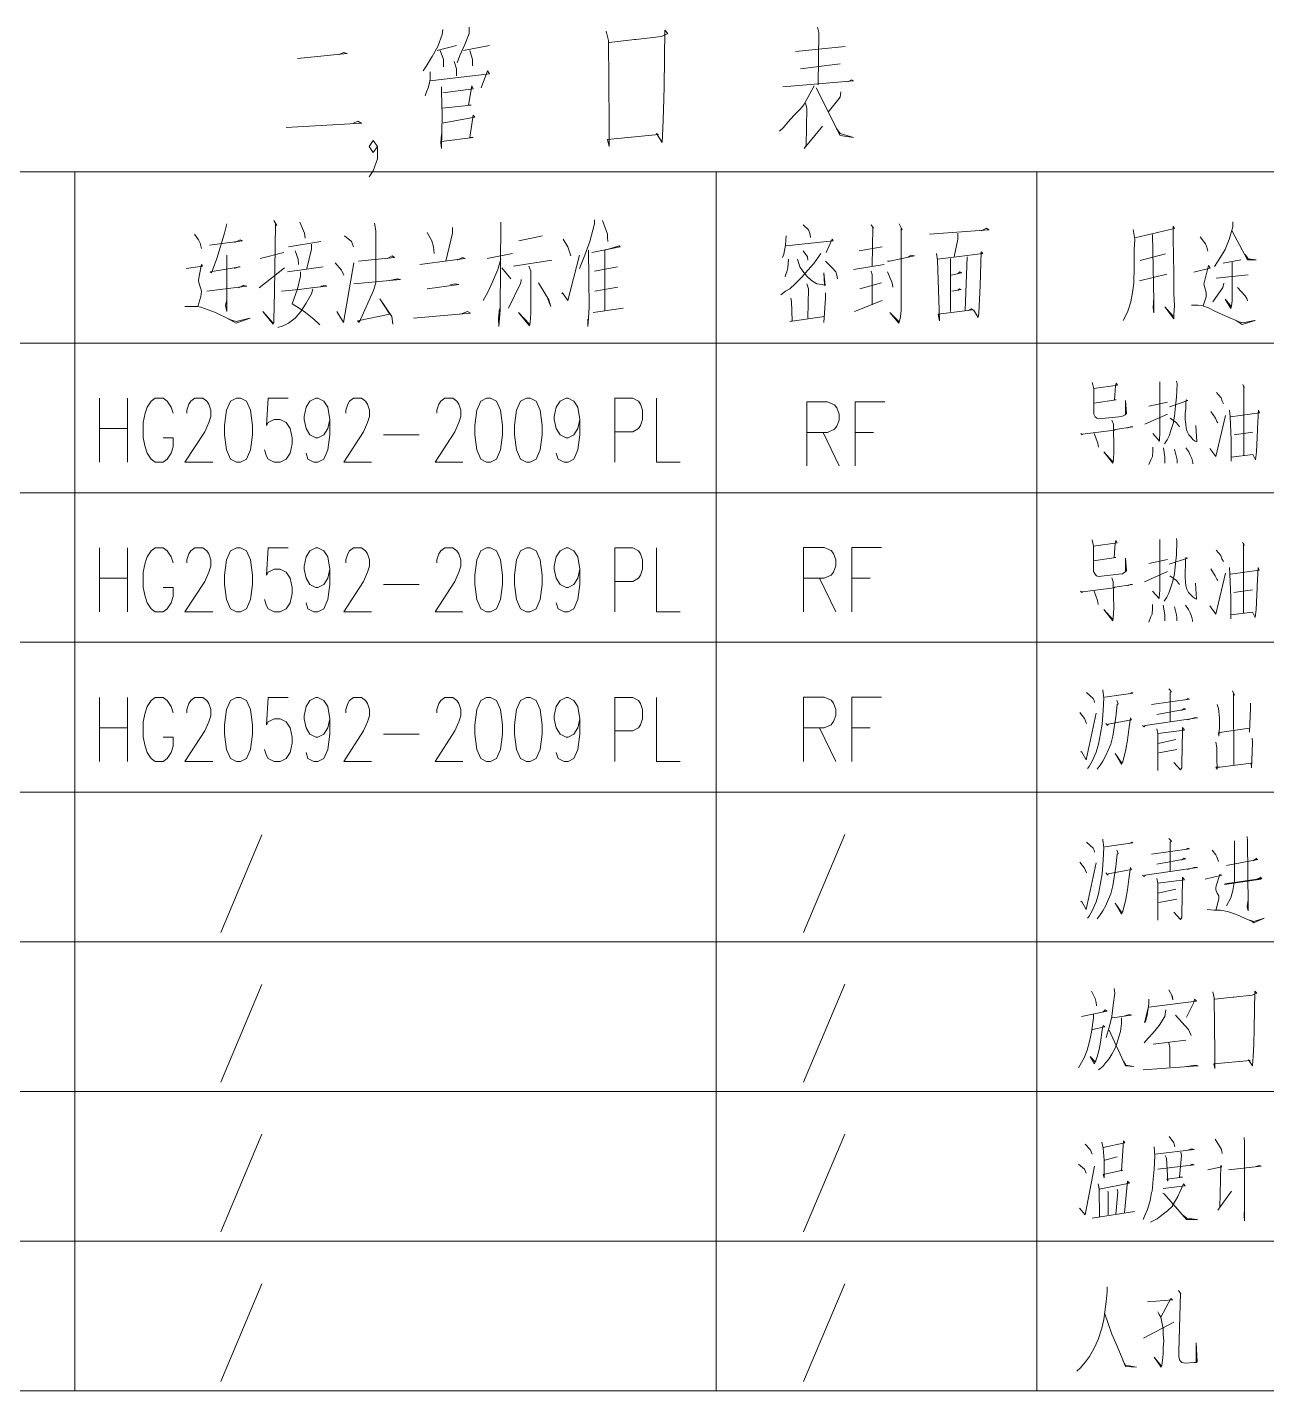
# Model space of a CAD drawing. Header units: millimetres. Extents: x 0 to 829, y 0 to 586.
# Drawn here: x 664.2 to 721.4, y 372.7 to 435.5 of the extents above; entities that cross this region are included whole.
import ezdxf

# ---------------------------------------------------------------- set-up
doc = ezdxf.new("R2010")
doc.units = ezdxf.units.MM

msp = doc.modelspace()

# ---------------------------------------------------------------- linework, layer by layer
at = {"color": 0, "lineweight": 0}
for points in [[(683.411694, 435.447722), (683.379944, 435.214889), (683.182389, 434.6575), (682.921333, 434.191833), (682.889583, 434.142444), (682.663806, 433.772028), (682.498, 433.539194)], [(684.618194, 435.542972), (684.618194, 435.26075), (684.424167, 434.749222), (684.194861, 434.237694), (684.064333, 433.909611)], [(690.9435, 435.356), (691.042278, 434.936194), (691.074028, 431.115611), (691.074028, 430.978028), (691.074028, 430.046694), (691.010528, 430.37125), (693.3565, 430.604083), (693.257722, 430.649944), (693.518778, 430.230139), (693.550528, 430.882778), (693.585806, 431.722389), (693.617556, 432.794833), (693.649306, 435.401861), (693.779833, 435.26075), (693.487028, 435.123167), (692.312278, 434.982056), (692.248778, 434.982056), (691.074028, 434.840944)], [(700.694278, 435.542972), (700.757778, 435.306611), (700.726028, 432.886556)], [(683.150639, 434.470528), (684.032583, 434.703361)], [(683.281167, 434.470528), (683.443444, 434.050722), (683.443444, 433.726167)], [(684.357139, 434.470528), (685.563639, 434.703361)], [(684.649944, 434.470528), (684.780472, 434.050722), (684.780472, 433.772028)], [(699.681806, 434.424667), (701.964278, 434.6575)], [(676.712444, 434.096583), (678.994917, 434.329417), (678.832639, 434.375278), (678.635083, 434.283556)], [(683.933806, 433.959), (684.032583, 433.630917), (684.032583, 433.306361)], [(699.911111, 433.630917), (701.734972, 433.86375)], [(682.826083, 433.493333), (682.826083, 433.16525), (682.794333, 432.978278), (682.727306, 432.745444), (682.663806, 432.558472), (682.596778, 432.375028)], [(682.826083, 433.073528), (685.563639, 433.398083), (685.464861, 433.539194), (685.172056, 432.745444)], [(683.348194, 432.794833), (683.348194, 432.558472), (683.379944, 431.489556), (683.348194, 429.951444), (683.312917, 430.230139), (683.348194, 430.604083)], [(683.411694, 432.512611), (684.81575, 432.699583), (684.748722, 432.840694), (684.586444, 431.955222), (684.716972, 431.955222), (683.379944, 431.814111)], [(700.528472, 432.840694), (700.334444, 432.46675), (700.073389, 432.001083), (700.006361, 431.909361), (699.844083, 431.722389), (699.618306, 431.489556), (699.321972, 431.161472), (699.127944, 430.928639), (698.930389, 430.745194)], [(699.096194, 432.794833), (702.355861, 433.073528), (702.257083, 433.119389), (702.094806, 433.027667)], [(700.62725, 432.745444), (701.734972, 430.558222), (702.355861, 430.462972), (701.734972, 430.649944), (701.572694, 430.882778)], [(701.77025, 432.558472), (701.734972, 432.325639), (701.181111, 431.627139)], [(700.136889, 432.046944), (700.203917, 431.814111), (700.172167, 430.092556), (700.073389, 429.951444), (700.920056, 430.978028)], [(683.379944, 431.115611), (684.87925, 431.394306), (684.81575, 431.489556), (684.649944, 430.462972), (684.81575, 430.462972), (683.348194, 430.279528)], [(676.190333, 430.928639), (679.679306, 431.115611)], [(679.287722, 431.115611), (679.485278, 431.210861), (679.647556, 431.115611)], [(680.398972, 430.046694), (680.201417, 429.764472), (680.007389, 430.046694), (680.201417, 430.328917), (680.398972, 430.046694), (680.398972, 429.48225), (680.201417, 428.921333), (680.007389, 428.639111)], [(769.958667, 428.871944), (622.070694, 428.871944)], [(666.436028, 428.871944), (666.436028, 372.674444)], [(696.012917, 428.871944), (696.012917, 372.674444)], [(710.801361, 428.871944), (710.801361, 372.674444)], [(673.442194, 426.473056), (673.332833, 426.046194), (672.980056, 424.882028), (672.736639, 424.222333), (672.680194, 424.261139), (674.066611, 424.493972), (673.985472, 424.493972), (673.794972, 424.416361)], [(675.615306, 426.628278), (675.752889, 426.395444), (675.696444, 426.473056), (675.643528, 423.329806), (675.615306, 422.049222), (675.615306, 421.932806), (675.590611, 421.855194), (675.10025, 422.437278), (675.590611, 421.894)], [(676.811222, 426.550667), (677.029944, 426.046194), (677.058167, 425.813361)], [(680.261389, 426.511861), (680.317833, 426.162611), (680.317833, 423.756667), (680.208472, 423.407417), (679.555833, 421.932806), (679.474694, 422.010417), (680.970472, 422.320861), (680.508333, 423.019361), (681.051611, 422.204444), (681.104528, 421.855194)], [(683.849139, 426.317833), (683.849139, 426.046194), (683.549278, 424.765611)], [(686.078694, 426.550667), (686.050472, 422.476083), (685.994028, 421.738778), (685.969333, 422.126833), (686.02225, 422.553694)], [(690.396694, 426.667083), (690.396694, 426.473056), (690.1815, 425.658139), (689.962778, 425.03725), (689.719361, 424.416361)], [(690.777694, 426.628278), (690.996417, 426.007389), (690.996417, 425.852167), (691.021111, 425.658139)], [(700.034583, 426.43425), (700.278, 426.201417), (700.330917, 426.046194), (700.359139, 425.852167)], [(703.156667, 426.43425), (703.266028, 426.279028), (703.241333, 426.317833), (703.213111, 424.532778)], [(704.461944, 426.473056), (704.599528, 426.201417), (704.543083, 426.279028), (704.543083, 422.786528), (704.543083, 422.476083), (704.518389, 422.204444), (704.490167, 422.049222), (704.433722, 421.894), (704.028028, 422.398472), (704.433722, 421.971611)], [(705.848361, 426.007389), (708.592972, 426.201417), (708.483611, 426.279028), (708.240194, 426.162611)], [(715.3275, 425.834528), (717.147833, 426.261389), (717.094917, 426.377806), (717.094917, 425.795722), (717.119611, 424.204694), (717.119611, 423.389778), (717.119611, 423.273361), (717.147833, 422.691278), (717.119611, 422.299694), (717.119611, 422.105667), (716.713917, 422.652472), (717.094917, 422.222083)], [(719.839528, 426.571833), (719.839528, 426.339), (719.673722, 425.756917), (719.483222, 425.29125), (719.268028, 424.942), (718.996389, 424.515139)], [(671.949944, 426.007389), (672.136917, 425.73575), (672.221583, 425.580528), (672.2745, 425.347694)], [(672.6555, 425.502917), (674.175972, 425.696944), (674.066611, 425.73575), (673.794972, 425.619333)], [(676.296167, 425.425306), (677.788417, 425.658139)], [(678.8785, 425.929778), (679.203056, 425.658139), (679.284194, 425.425306)], [(682.681444, 426.085), (682.896639, 425.696944), (682.981306, 425.425306), (683.006, 425.114861)], [(686.918306, 425.696944), (688.004861, 425.929778)], [(688.957361, 425.774556), (689.176083, 425.425306), (689.310139, 424.998444)], [(699.244361, 425.929778), (699.219667, 425.502917), (699.138528, 425.076056), (699.082083, 424.920833)], [(699.244361, 425.464111), (701.417472, 425.696944), (701.364556, 425.774556), (701.092917, 425.153667)], [(707.153639, 426.046194), (707.153639, 425.774556), (706.987833, 424.959639)], [(715.246361, 426.222583), (715.3275, 425.756917), (715.299278, 425.29125), (715.299278, 424.476333), (715.274583, 423.739028), (715.218139, 423.312167), (715.137, 422.885306), (715.002944, 422.454917), (714.893583, 422.222083), (714.784222, 422.028056)], [(716.142417, 425.98975), (716.195333, 422.924111), (716.195333, 422.377306), (716.170639, 422.613667), (716.195333, 423.079333)], [(718.34375, 425.873333), (718.587167, 425.562889), (718.643611, 425.407667), (718.696528, 425.213639)], [(719.811306, 426.144972), (720.516861, 424.825583), (720.926083, 424.825583), (720.545083, 424.864389), (720.4075, 425.058417)], [(673.442194, 425.03725), (673.442194, 422.437278), (673.389278, 422.708917), (673.442194, 422.980556)], [(674.990889, 424.882028), (676.077444, 425.153667)], [(676.596028, 425.231278), (676.730083, 424.843222), (676.758306, 424.610389)], [(677.3545, 425.541722), (677.3545, 425.308889), (677.139306, 424.416361)], [(679.527611, 424.765611), (681.185667, 424.920833), (681.076306, 424.998444), (680.861111, 424.882028)], [(685.45075, 424.882028), (686.621972, 425.114861)], [(688.904444, 423.252194), (688.929139, 423.291), (689.176083, 422.94175), (689.719361, 425.03725)], [(690.125056, 425.270083), (690.153278, 422.631306), (690.125056, 422.126833), (690.096833, 421.738778), (690.096833, 422.088028)], [(690.287333, 425.153667), (691.592611, 425.425306), (691.539694, 425.464111), (691.29275, 425.3865), (690.887056, 425.270083), (690.887056, 422.476083)], [(700.8495, 425.114861), (700.521417, 424.649194), (700.249778, 424.33875), (699.978139, 424.028306), (699.653583, 423.717861), (699.410167, 423.485028), (699.219667, 423.368611), (699.000944, 423.213389)], [(700.034583, 425.231278), (700.225083, 424.959639), (700.249778, 424.804417)], [(702.613389, 425.231278), (703.67525, 425.425306)], [(703.918667, 424.765611), (704.028028, 424.765611), (705.1675, 424.998444), (705.005222, 425.03725), (704.871167, 424.959639)], [(706.172917, 425.114861), (706.229361, 424.804417), (706.282278, 422.980556), (706.3105, 422.010417), (706.254056, 422.320861), (707.859194, 422.514889), (707.778056, 422.553694), (707.640472, 422.476083)], [(707.887417, 422.514889), (708.102611, 422.165639), (708.130833, 422.359667), (708.18375, 423.64025), (708.240194, 425.192472), (708.321333, 425.114861), (707.097194, 424.959639), (706.229361, 424.843222)], [(716.742139, 425.097222), (715.570917, 424.786778)], [(671.568944, 424.416361), (672.327417, 424.532778), (672.2745, 424.610389), (672.165139, 424.067111), (672.136917, 423.873083), (672.165139, 423.717861), (672.246278, 423.485028), (672.2745, 423.368611), (672.246278, 423.135778), (672.112222, 422.670111)], [(674.937972, 423.523833), (676.105667, 424.455167)], [(676.239722, 424.261139), (677.897778, 424.493972)], [(678.441056, 424.688), (678.740917, 424.33875), (678.850278, 424.105917)], [(678.522194, 422.437278), (678.822056, 421.932806), (679.312417, 424.688)], [(682.353361, 424.610389), (684.445333, 424.882028), (684.311278, 424.920833), (684.067861, 424.804417)], [(686.078694, 424.843222), (685.941111, 424.377556), (685.722389, 423.834278), (685.478972, 423.329806), (685.263778, 422.94175)], [(686.131611, 424.455167), (686.540833, 423.950694)], [(686.674889, 424.532778), (688.442306, 424.804417)], [(687.380444, 424.532778), (687.461583, 424.299944), (687.461583, 422.359667), (687.436889, 421.932806), (687.408667, 421.777583), (686.893611, 422.398472), (687.408667, 421.855194)], [(690.396694, 424.299944), (691.458556, 424.493972)], [(699.353722, 424.843222), (699.3255, 424.455167), (699.272583, 424.261139), (699.219667, 424.105917), (699.191444, 424.028306)], [(699.762944, 424.843222), (699.868778, 424.493972), (700.006361, 424.299944), (700.196861, 424.067111), (700.415583, 423.873083), (700.659, 423.717861), (700.902417, 423.679056), (701.04, 423.64025), (700.983556, 424.222333), (701.011778, 423.679056)], [(701.064694, 424.765611), (701.364556, 424.455167), (701.526833, 424.261139), (701.583278, 424.105917), (701.607972, 423.950694)], [(702.34175, 424.377556), (703.756389, 424.610389)], [(706.825556, 424.882028), (706.825556, 422.437278)], [(707.587556, 424.959639), (707.506417, 422.476083)], [(718.043889, 424.2435), (718.805889, 424.437528), (718.72475, 424.553944), (718.506028, 423.700222), (718.53425, 423.583806), (718.615389, 423.312167), (718.615389, 423.118139), (718.477806, 422.691278)], [(719.402083, 424.670361), (720.217, 424.825583)], [(719.811306, 424.709167), (719.811306, 422.924111), (719.783083, 422.691278), (719.754861, 422.574861), (719.483222, 423.001722), (719.783083, 422.652472)], [(676.839444, 424.261139), (676.839444, 424.067111), (676.701861, 423.485028), (676.458444, 422.786528), (676.783, 422.5925), (677.082861, 422.398472), (677.463861, 422.088028), (677.7355, 421.816389)], [(679.312417, 423.717861), (681.457306, 423.911889), (681.32325, 423.950694), (680.94225, 423.873083)], [(687.027667, 423.911889), (686.999444, 423.756667), (686.431472, 422.5925)], [(687.814361, 423.756667), (688.304722, 422.980556), (688.385861, 422.670111), (688.195361, 423.174583)], [(702.641611, 423.485028), (703.647028, 423.756667)], [(703.156667, 424.299944), (703.213111, 424.144722), (703.213111, 422.747722)], [(703.918667, 424.261139), (704.137389, 423.756667), (704.162083, 423.562639)], [(706.853778, 424.105917), (707.344139, 424.222333), (707.259472, 424.261139), (707.178333, 424.183528)], [(715.546222, 423.855444), (716.795056, 424.165889)], [(719.430306, 423.739028), (719.377389, 423.545), (718.91525, 422.885306)], [(720.545083, 424.127083), (719.077528, 423.971861)], [(672.517917, 423.368611), (674.366472, 423.601444), (674.232417, 423.64025), (674.204194, 423.64025), (673.985472, 423.523833)], [(677.410944, 423.485028), (677.3545, 423.252194), (677.111083, 422.825333), (676.867667, 422.437278), (676.596028, 422.126833), (676.296167, 421.894), (676.05275, 421.777583), (675.805806, 421.699972)], [(675.968083, 423.368611), (676.783, 423.446222), (677.3545, 423.523833), (678.060056, 423.601444), (677.978917, 423.64025), (677.788417, 423.601444)], [(682.681444, 423.485028), (682.709667, 423.485028), (684.149, 423.679056), (684.011417, 423.717861), (683.768, 423.679056)], [(690.424917, 423.368611), (691.48325, 423.562639)], [(700.196861, 423.717861), (700.278, 423.485028), (700.249778, 422.126833)], [(701.064694, 423.291), (701.064694, 423.058167), (700.983556, 421.932806)], [(706.882, 423.368611), (707.315917, 423.446222), (707.234778, 423.485028), (707.153639, 423.407417)], [(720.054722, 423.545), (720.4075, 423.156944), (720.488639, 423.040528), (720.516861, 422.924111)], [(671.5125, 422.670111), (671.865278, 422.670111), (672.084, 422.670111), (672.246278, 422.631306), (672.927139, 422.398472), (673.551556, 422.088028), (673.604472, 422.049222), (673.876111, 421.894), (674.52875, 422.126833), (674.504056, 422.126833), (673.876111, 421.971611), (673.523333, 422.088028)], [(690.343778, 422.398472), (691.730194, 422.5925)], [(699.463083, 423.058167), (699.491306, 422.902944), (699.516, 422.010417), (699.410167, 421.971611), (701.011778, 422.204444)], [(702.398194, 422.437278), (703.67525, 422.94175)], [(717.934528, 422.730083), (718.234389, 422.730083), (718.453111, 422.691278), (718.72475, 422.613667), (719.021083, 422.454917), (719.349167, 422.299694), (719.701944, 422.144472), (720.001806, 422.028056), (720.273444, 421.834028), (720.869639, 422.028056), (720.844944, 422.028056), (720.298139, 421.911639), (720.0265, 421.98925)], [(682.057028, 422.126833), (684.692278, 422.359667), (684.554694, 422.437278), (684.230139, 422.320861)], [(769.958667, 420.983833), (622.070694, 420.983833)], [(713.362528, 419.1635), (713.429556, 418.884806), (713.429556, 417.706528), (713.500111, 417.583056), (713.570667, 417.519556), (713.662389, 417.487806), (714.593722, 417.583056), (714.759528, 417.611278), (714.875944, 417.674778), (714.942972, 417.738278), (714.897111, 418.327417), (714.897111, 417.706528)], [(713.429556, 418.884806), (714.526694, 419.040028), (714.456139, 419.135278), (714.431444, 419.008278), (714.385583, 418.359167), (714.456139, 418.359167), (713.429556, 418.203944)], [(716.481083, 419.19525), (716.481083, 417.240861), (716.481083, 416.835167), (716.459917, 416.524722), (716.459917, 416.46475), (716.156528, 416.806944)], [(717.250139, 419.227), (717.274833, 419.103528), (717.250139, 418.482639), (717.204278, 418.076944), (717.158417, 417.611278), (717.087861, 417.272611), (716.992611, 416.990389), (716.900889, 416.711694), (716.809167, 416.524722), (716.69275, 416.33775)], [(720.301667, 419.071778), (720.372222, 418.916556), (720.347528, 419.008278), (720.347528, 415.812111)], [(667.579028, 415.487556), (667.579028, 418.447361)], [(668.859611, 418.447361), (668.859611, 415.487556)], [(670.965694, 417.741806), (670.873972, 418.024028), (670.690528, 418.30625), (670.507083, 418.447361), (670.140194, 418.447361), (669.95675, 418.30625), (669.773306, 418.024028), (669.685111, 417.741806), (669.593389, 417.318472), (669.593389, 416.616444), (669.685111, 416.193111), (669.773306, 415.910889), (669.95675, 415.628667), (670.140194, 415.487556), (670.507083, 415.487556), (670.690528, 415.628667), (670.873972, 415.910889), (670.965694, 416.193111), (670.965694, 416.616444), (670.507083, 416.616444)], [(671.604222, 417.741806), (671.604222, 417.882917), (671.695944, 418.165139), (671.787667, 418.30625), (671.971111, 418.447361), (672.338, 418.447361), (672.521444, 418.30625), (672.613167, 418.165139), (672.704889, 417.882917), (672.704889, 417.600694), (672.613167, 417.318472), (672.429722, 416.895139), (671.516028, 415.487556), (672.796611, 415.487556)], [(676.275, 418.447361), (675.357778, 418.447361), (675.269583, 417.177361), (675.357778, 417.318472), (675.632944, 417.459583), (675.908111, 417.459583), (676.183278, 417.318472), (676.366722, 417.03625), (676.458444, 416.616444), (676.458444, 416.334222), (676.366722, 415.910889), (676.183278, 415.628667), (675.908111, 415.487556), (675.632944, 415.487556), (675.357778, 415.628667), (675.269583, 415.769778), (675.177861, 416.052)], [(678.197639, 417.459583), (678.105917, 417.03625), (677.922472, 416.757556), (677.647306, 416.616444), (677.555583, 416.616444), (677.280417, 416.757556), (677.1005, 417.03625), (677.008778, 417.459583), (677.008778, 417.600694), (677.1005, 418.024028), (677.280417, 418.30625), (677.555583, 418.447361), (677.647306, 418.447361), (677.922472, 418.30625), (678.105917, 418.024028), (678.197639, 417.459583), (678.197639, 416.757556), (678.105917, 416.052), (677.922472, 415.628667), (677.647306, 415.487556), (677.463861, 415.487556), (677.188694, 415.628667), (677.1005, 415.910889)], [(678.931417, 417.741806), (678.931417, 417.882917), (679.023139, 418.165139), (679.111333, 418.30625), (679.294778, 418.447361), (679.661667, 418.447361), (679.845111, 418.30625), (679.936833, 418.165139), (680.028556, 417.882917), (680.028556, 417.600694), (679.936833, 417.318472), (679.753389, 416.895139), (678.839694, 415.487556), (680.120278, 415.487556)], [(683.140056, 417.741806), (683.140056, 417.882917), (683.231778, 418.165139), (683.3235, 418.30625), (683.506944, 418.447361), (683.873833, 418.447361), (684.057278, 418.30625), (684.149, 418.165139), (684.240722, 417.882917), (684.240722, 417.600694), (684.149, 417.318472), (683.965556, 416.895139), (683.048333, 415.487556), (684.332444, 415.487556)], [(689.733472, 417.459583), (689.64175, 417.03625), (689.458306, 416.757556), (689.183139, 416.616444), (689.091417, 416.616444), (688.81625, 416.757556), (688.632806, 417.03625), (688.541083, 417.459583), (688.541083, 417.600694), (688.632806, 418.024028), (688.81625, 418.30625), (689.091417, 418.447361), (689.183139, 418.447361), (689.458306, 418.30625), (689.64175, 418.024028), (689.733472, 417.459583), (689.733472, 416.757556), (689.64175, 416.052), (689.458306, 415.628667), (689.183139, 415.487556), (688.999694, 415.487556), (688.724528, 415.628667), (688.632806, 415.910889)], [(691.342139, 415.487556), (691.342139, 418.447361), (692.167639, 418.447361), (692.439278, 418.30625), (692.531, 418.165139), (692.622722, 417.882917), (692.622722, 417.459583), (692.531, 417.177361), (692.439278, 417.03625), (692.167639, 416.895139), (691.342139, 416.895139)], [(693.264778, 418.447361), (693.264778, 415.487556), (694.361917, 415.487556)], [(700.203917, 415.314694), (700.203917, 418.270972), (701.156417, 418.270972), (701.473917, 418.129861), (701.576222, 417.98875), (701.682056, 417.706528), (701.682056, 417.424306), (701.576222, 417.145611), (701.473917, 417.0045), (701.156417, 416.863389), (700.203917, 416.863389)], [(702.422889, 415.314694), (702.422889, 418.270972), (703.795194, 418.270972)], [(715.969556, 418.076944), (716.830333, 418.263917)], [(716.925583, 418.048722), (717.761667, 418.327417), (717.691111, 418.359167), (717.669944, 418.203944), (717.669944, 417.953472), (717.64525, 417.738278), (717.64525, 417.456056), (717.669944, 417.240861), (717.691111, 417.053889), (717.7405, 416.898667), (717.807528, 416.743444), (717.902778, 416.651722), (718.019194, 416.524722), (718.110917, 416.46475), (718.181472, 416.433), (718.135611, 417.177361)], [(719.091639, 418.697833), (719.299778, 418.450889), (719.345639, 418.295667), (719.416194, 418.172194)], [(715.782583, 417.240861), (716.830333, 417.706528)], [(716.94675, 417.519556), (717.250139, 417.300833), (717.39125, 417.117389)], [(718.78825, 416.122556), (719.066944, 415.748611), (719.507917, 417.643028)], [(718.834111, 417.83), (719.04225, 417.519556), (719.112806, 417.364333), (719.158667, 417.300833)], [(719.694889, 417.8935), (719.719583, 417.583056), (719.765444, 416.524722), (719.765444, 415.843861), (719.765444, 415.533417), (719.765444, 415.716861), (720.767333, 415.843861), (720.88375, 415.593389), (720.929611, 415.967333), (720.975472, 416.962167), (720.975472, 417.053889), (721.021333, 417.8935), (721.070722, 417.7665), (719.74075, 417.583056)], [(667.579028, 417.03625), (668.859611, 417.03625)], [(700.94475, 416.863389), (701.682056, 415.314694)], [(702.422889, 416.863389), (703.269556, 416.863389)], [(712.826306, 416.806944), (712.896861, 416.743444), (712.918028, 416.775194), (714.385583, 416.962167), (714.410278, 416.990389), (715.225194, 417.117389), (715.129944, 417.117389), (714.992361, 417.053889)], [(714.269167, 417.427833), (714.339722, 417.240861), (714.360889, 415.999083), (714.339722, 415.593389), (714.315028, 415.438167), (713.895222, 415.967333), (714.315028, 415.501667), (714.339722, 415.625139)], [(720.767333, 416.866917), (719.906556, 416.743444)], [(680.670611, 416.757556), (682.318083, 416.757556)], [(713.45425, 416.806944), (713.616528, 416.3695), (713.641222, 416.182528)], [(716.156528, 416.182528), (716.156528, 415.999083), (716.131833, 415.748611), (716.061278, 415.593389), (715.969556, 415.378194)], [(716.643361, 416.154306), (716.713917, 415.716861), (716.713917, 415.533417), (716.713917, 415.438167)], [(717.158417, 416.090806), (717.204278, 415.903833), (717.250139, 415.716861), (717.274833, 415.593389), (717.274833, 415.438167)], [(717.669944, 416.154306), (717.807528, 415.967333), (717.878083, 415.812111), (717.948639, 415.656889), (717.9945, 415.469917), (717.9945, 415.406417)], [(769.958667, 414.0835), (622.070694, 414.0835)], [(713.351944, 411.903333), (713.4225, 411.621111), (713.4225, 410.442833), (713.493056, 410.319361), (713.563611, 410.255861), (713.655333, 410.224111), (714.586667, 410.319361), (714.748944, 410.347583), (714.865361, 410.411083), (714.935917, 410.474583), (714.890056, 411.063722), (714.890056, 410.442833)], [(713.4225, 411.621111), (714.516111, 411.776333), (714.445556, 411.871583), (714.424389, 411.748111), (714.378528, 411.095472), (714.445556, 411.095472), (713.4225, 410.94025)], [(716.474028, 411.931556), (716.474028, 409.977167), (716.474028, 409.571472), (716.449333, 409.261028), (716.449333, 409.201056), (716.145944, 409.54325)], [(717.243083, 411.963306), (717.26425, 411.839833), (717.243083, 411.218944), (717.193694, 410.81325), (717.147833, 410.347583), (717.077278, 410.008917), (716.985556, 409.726694), (716.893833, 409.448), (716.798583, 409.261028), (716.682167, 409.077583)], [(720.291083, 411.808083), (720.361639, 411.652861), (720.340472, 411.748111), (720.340472, 408.548417)], [(667.579028, 408.587222), (667.579028, 411.5435)], [(668.859611, 411.5435), (668.859611, 408.587222)], [(670.965694, 410.841472), (670.873972, 411.123694), (670.690528, 411.402389), (670.507083, 411.5435), (670.140194, 411.5435), (669.95675, 411.402389), (669.773306, 411.123694), (669.685111, 410.841472), (669.593389, 410.418139), (669.593389, 409.712583), (669.685111, 409.292778), (669.773306, 409.010556), (669.95675, 408.728333), (670.140194, 408.587222), (670.507083, 408.587222), (670.690528, 408.728333), (670.873972, 409.010556), (670.965694, 409.292778), (670.965694, 409.712583), (670.507083, 409.712583)], [(671.604222, 410.841472), (671.604222, 410.982583), (671.695944, 411.264806), (671.787667, 411.402389), (671.971111, 411.5435), (672.338, 411.5435), (672.521444, 411.402389), (672.613167, 411.264806), (672.704889, 410.982583), (672.704889, 410.700361), (672.613167, 410.418139), (672.429722, 409.994806), (671.516028, 408.587222), (672.796611, 408.587222)], [(676.275, 411.5435), (675.357778, 411.5435), (675.269583, 410.277028), (675.357778, 410.418139), (675.632944, 410.55925), (675.908111, 410.55925), (676.183278, 410.418139), (676.366722, 410.135917), (676.458444, 409.712583), (676.458444, 409.430361), (676.366722, 409.010556), (676.183278, 408.728333), (675.908111, 408.587222), (675.632944, 408.587222), (675.357778, 408.728333), (675.269583, 408.869444), (675.177861, 409.151667)], [(678.197639, 410.55925), (678.105917, 410.135917), (677.922472, 409.853694), (677.647306, 409.712583), (677.555583, 409.712583), (677.280417, 409.853694), (677.1005, 410.135917), (677.008778, 410.55925), (677.008778, 410.700361), (677.1005, 411.123694), (677.280417, 411.402389), (677.555583, 411.5435), (677.647306, 411.5435), (677.922472, 411.402389), (678.105917, 411.123694), (678.197639, 410.55925), (678.197639, 409.853694), (678.105917, 409.151667), (677.922472, 408.728333), (677.647306, 408.587222), (677.463861, 408.587222), (677.188694, 408.728333), (677.1005, 409.010556)], [(678.931417, 410.841472), (678.931417, 410.982583), (679.023139, 411.264806), (679.111333, 411.402389), (679.294778, 411.5435), (679.661667, 411.5435), (679.845111, 411.402389), (679.936833, 411.264806), (680.028556, 410.982583), (680.028556, 410.700361), (679.936833, 410.418139), (679.753389, 409.994806), (678.839694, 408.587222), (680.120278, 408.587222)], [(683.140056, 410.841472), (683.140056, 410.982583), (683.231778, 411.264806), (683.3235, 411.402389), (683.506944, 411.5435), (683.873833, 411.5435), (684.057278, 411.402389), (684.149, 411.264806), (684.240722, 410.982583), (684.240722, 410.700361), (684.149, 410.418139), (683.965556, 409.994806), (683.048333, 408.587222), (684.332444, 408.587222)], [(689.733472, 410.55925), (689.64175, 410.135917), (689.458306, 409.853694), (689.183139, 409.712583), (689.091417, 409.712583), (688.81625, 409.853694), (688.632806, 410.135917), (688.541083, 410.55925), (688.541083, 410.700361), (688.632806, 411.123694), (688.81625, 411.402389), (689.091417, 411.5435), (689.183139, 411.5435), (689.458306, 411.402389), (689.64175, 411.123694), (689.733472, 410.55925), (689.733472, 409.853694), (689.64175, 409.151667), (689.458306, 408.728333), (689.183139, 408.587222), (688.999694, 408.587222), (688.724528, 408.728333), (688.632806, 409.010556)], [(691.342139, 408.587222), (691.342139, 411.5435), (692.167639, 411.5435), (692.439278, 411.402389), (692.531, 411.264806), (692.622722, 410.982583), (692.622722, 410.55925), (692.531, 410.277028), (692.439278, 410.135917), (692.167639, 409.994806), (691.342139, 409.994806)], [(693.264778, 411.5435), (693.264778, 408.587222), (694.361917, 408.587222)], [(700.048694, 408.594278), (700.048694, 411.554083), (700.997667, 411.554083), (701.315167, 411.412972), (701.421, 411.271861), (701.526833, 410.989639), (701.526833, 410.707417), (701.421, 410.425194), (701.315167, 410.284083), (700.997667, 410.142972), (700.048694, 410.142972)], [(702.267667, 408.594278), (702.267667, 411.554083), (703.639972, 411.554083)], [(719.081056, 411.437667), (719.292722, 411.187194), (719.338583, 411.031972), (719.409139, 410.9085)], [(715.9625, 410.81325), (716.823278, 411.000222)], [(716.915, 410.785028), (717.754611, 411.063722), (717.684056, 411.095472), (717.659361, 410.94025), (717.659361, 410.689778), (717.638194, 410.474583), (717.638194, 410.192361), (717.659361, 409.977167), (717.684056, 409.790194), (717.729917, 409.634972), (717.800472, 409.47975), (717.892194, 409.388028), (718.008611, 409.261028), (718.103861, 409.201056), (718.174417, 409.169306), (718.125028, 409.913667)], [(718.827056, 410.566306), (719.035194, 410.255861), (719.10575, 410.100639), (719.151611, 410.037139)], [(719.687833, 410.629806), (719.709, 410.319361), (719.758389, 409.261028), (719.758389, 408.580167), (719.758389, 408.269722), (719.758389, 408.456694), (720.75675, 408.580167), (720.873167, 408.329694), (720.922556, 408.703639), (720.968417, 409.698472), (720.968417, 409.790194), (721.014278, 410.629806), (721.060139, 410.502806), (719.733694, 410.319361)], [(667.579028, 410.135917), (668.859611, 410.135917)], [(700.786, 410.142972), (701.526833, 408.594278)], [(702.267667, 410.142972), (703.110806, 410.142972)], [(714.262111, 410.164139), (714.329139, 409.977167), (714.353833, 408.735389), (714.329139, 408.329694), (714.307972, 408.174472), (713.888167, 408.703639), (714.307972, 408.237972), (714.329139, 408.361444)], [(715.775528, 409.977167), (716.823278, 410.442833)], [(716.939694, 410.255861), (717.243083, 410.037139), (717.380667, 409.853694)], [(718.777667, 408.858861), (719.059889, 408.484917), (719.500861, 410.379333)], [(680.670611, 409.853694), (682.318083, 409.853694)], [(712.815722, 409.54325), (712.886278, 409.47975), (712.910972, 409.5115), (714.378528, 409.698472), (714.399694, 409.726694), (715.214611, 409.853694), (715.122889, 409.853694), (714.981778, 409.790194)], [(713.447194, 409.54325), (713.609472, 409.105806), (713.630639, 408.922361)], [(720.75675, 409.603222), (719.895972, 409.47975)], [(716.145944, 408.922361), (716.145944, 408.735389), (716.124778, 408.484917), (716.054222, 408.329694), (715.9625, 408.1145)], [(716.636306, 408.890611), (716.706861, 408.456694), (716.706861, 408.269722), (716.706861, 408.174472)], [(717.147833, 408.827111), (717.193694, 408.640139), (717.243083, 408.456694), (717.26425, 408.329694), (717.26425, 408.174472)], [(717.659361, 408.890611), (717.800472, 408.703639), (717.871028, 408.548417), (717.941583, 408.393194), (717.987444, 408.206222), (717.987444, 408.142722)], [(769.958667, 407.183167), (622.070694, 407.183167)], [(713.097944, 404.876), (713.397806, 404.597306), (713.447194, 404.502056), (713.468361, 404.410333)], [(713.842306, 404.999472), (713.842306, 404.967722), (713.888167, 404.629056), (713.863472, 404.036389), (713.817611, 403.4155), (713.747056, 402.981583), (713.655333, 402.484167), (713.538917, 402.11375), (713.376639, 401.739806), (713.214361, 401.461111), (713.143806, 401.365861)], [(713.934028, 404.657278), (715.239306, 404.84425), (715.193444, 404.876), (715.077028, 404.8125)], [(716.893833, 405.031222), (717.01025, 404.90775), (716.960861, 404.876), (716.960861, 403.5425)], [(719.825417, 404.9395), (719.920667, 404.752528), (719.874806, 404.8125), (719.895972, 401.521083)], [(667.579028, 401.686889), (667.579028, 404.643167)], [(668.859611, 404.643167), (668.859611, 401.686889)], [(670.965694, 403.937611), (670.873972, 404.219833), (670.690528, 404.502056), (670.507083, 404.643167), (670.140194, 404.643167), (669.95675, 404.502056), (669.773306, 404.219833), (669.685111, 403.937611), (669.593389, 403.517806), (669.593389, 402.81225), (669.685111, 402.388917), (669.773306, 402.106694), (669.95675, 401.828), (670.140194, 401.686889), (670.507083, 401.686889), (670.690528, 401.828), (670.873972, 402.106694), (670.965694, 402.388917), (670.965694, 402.81225), (670.507083, 402.81225)], [(671.604222, 403.937611), (671.604222, 404.078722), (671.695944, 404.360944), (671.787667, 404.502056), (671.971111, 404.643167), (672.338, 404.643167), (672.521444, 404.502056), (672.613167, 404.360944), (672.704889, 404.078722), (672.704889, 403.800028), (672.613167, 403.517806), (672.429722, 403.094472), (671.516028, 401.686889), (672.796611, 401.686889)], [(676.275, 404.643167), (675.357778, 404.643167), (675.269583, 403.376694), (675.357778, 403.517806), (675.632944, 403.658917), (675.908111, 403.658917), (676.183278, 403.517806), (676.366722, 403.235583), (676.458444, 402.81225), (676.458444, 402.530028), (676.366722, 402.106694), (676.183278, 401.828), (675.908111, 401.686889), (675.632944, 401.686889), (675.357778, 401.828), (675.269583, 401.965583), (675.177861, 402.247806)], [(678.197639, 403.658917), (678.105917, 403.235583), (677.922472, 402.953361), (677.647306, 402.81225), (677.555583, 402.81225), (677.280417, 402.953361), (677.1005, 403.235583), (677.008778, 403.658917), (677.008778, 403.800028), (677.1005, 404.219833), (677.280417, 404.502056), (677.555583, 404.643167), (677.647306, 404.643167), (677.922472, 404.502056), (678.105917, 404.219833), (678.197639, 403.658917), (678.197639, 402.953361), (678.105917, 402.247806), (677.922472, 401.828), (677.647306, 401.686889), (677.463861, 401.686889), (677.188694, 401.828), (677.1005, 402.106694)], [(678.931417, 403.937611), (678.931417, 404.078722), (679.023139, 404.360944), (679.111333, 404.502056), (679.294778, 404.643167), (679.661667, 404.643167), (679.845111, 404.502056), (679.936833, 404.360944), (680.028556, 404.078722), (680.028556, 403.800028), (679.936833, 403.517806), (679.753389, 403.094472), (678.839694, 401.686889), (680.120278, 401.686889)], [(683.140056, 403.937611), (683.140056, 404.078722), (683.231778, 404.360944), (683.3235, 404.502056), (683.506944, 404.643167), (683.873833, 404.643167), (684.057278, 404.502056), (684.149, 404.360944), (684.240722, 404.078722), (684.240722, 403.800028), (684.149, 403.517806), (683.965556, 403.094472), (683.048333, 401.686889), (684.332444, 401.686889)], [(689.733472, 403.658917), (689.64175, 403.235583), (689.458306, 402.953361), (689.183139, 402.81225), (689.091417, 402.81225), (688.81625, 402.953361), (688.632806, 403.235583), (688.541083, 403.658917), (688.541083, 403.800028), (688.632806, 404.219833), (688.81625, 404.502056), (689.091417, 404.643167), (689.183139, 404.643167), (689.458306, 404.502056), (689.64175, 404.219833), (689.733472, 403.658917), (689.733472, 402.953361), (689.64175, 402.247806), (689.458306, 401.828), (689.183139, 401.686889), (688.999694, 401.686889), (688.724528, 401.828), (688.632806, 402.106694)], [(691.342139, 401.686889), (691.342139, 404.643167), (692.167639, 404.643167), (692.439278, 404.502056), (692.531, 404.360944), (692.622722, 404.078722), (692.622722, 403.658917), (692.531, 403.376694), (692.439278, 403.235583), (692.167639, 403.094472), (691.342139, 403.094472)], [(693.264778, 404.643167), (693.264778, 401.686889), (694.361917, 401.686889)], [(700.048694, 401.693944), (700.048694, 404.650222), (700.997667, 404.650222), (701.315167, 404.512639), (701.421, 404.371528), (701.526833, 404.089306), (701.526833, 403.807083), (701.421, 403.524861), (701.315167, 403.38375), (700.997667, 403.242639), (700.048694, 403.242639)], [(702.267667, 401.693944), (702.267667, 404.650222), (703.639972, 404.650222)], [(714.494944, 404.502056), (714.561972, 404.346833), (714.516111, 404.318611), (714.445556, 403.725944), (714.378528, 403.260278), (714.307972, 402.858111), (714.212722, 402.484167), (714.096306, 402.205472), (713.979889, 401.958528), (713.842306, 401.708056), (713.725889, 401.521083), (713.584778, 401.337639)], [(716.100083, 404.318611), (717.846333, 404.565556), (717.775778, 404.597306), (717.659361, 404.533806)], [(719.126917, 404.318611), (719.176306, 404.131639), (719.222167, 403.697722), (719.222167, 403.260278), (719.197472, 402.858111), (719.176306, 403.013333), (719.338583, 403.045083), (720.619167, 403.232056), (720.619167, 403.045083), (720.665028, 404.131639), (720.665028, 404.378583)], [(712.794556, 403.944667), (713.002694, 403.665972), (713.097944, 403.44725)], [(712.840417, 402.11375), (712.865111, 402.141972), (713.07325, 401.771556), (713.538917, 403.912917)], [(713.979889, 403.44725), (714.075139, 403.355528), (714.096306, 403.4155), (715.16875, 403.602472), (715.122889, 403.697722), (715.052333, 403.168556), (714.981778, 402.671139), (714.911222, 402.237222), (714.8195, 401.863278), (714.748944, 401.648083), (714.703083, 401.552833), (714.424389, 402.05025), (714.727778, 401.616333), (714.773639, 401.676306)], [(715.680278, 403.355528), (715.750833, 403.292028), (715.796694, 403.355528), (718.220278, 403.697722), (718.058, 403.697722), (717.754611, 403.602472)], [(716.332917, 403.852944), (717.684056, 404.099889), (717.592333, 404.131639), (717.475917, 404.036389)], [(667.579028, 403.235583), (668.859611, 403.235583)], [(700.786, 403.242639), (701.526833, 401.693944)], [(702.267667, 403.242639), (703.110806, 403.242639)], [(716.332917, 403.200306), (716.378778, 402.981583), (716.378778, 402.392444), (716.378778, 402.05025), (716.378778, 401.274139), (716.378778, 401.429361), (716.378778, 401.739806)], [(716.378778, 402.981583), (717.6135, 403.136806), (717.521778, 403.260278), (717.521778, 403.105056), (717.497083, 401.584583), (717.497083, 401.397611), (717.426528, 401.305889), (717.126667, 401.648083)], [(680.670611, 402.953361), (682.318083, 402.953361)], [(717.218389, 402.702889), (716.403472, 402.515917)], [(719.059889, 402.579417), (719.10575, 402.328944), (719.10575, 401.831528), (719.126917, 401.337639), (719.059889, 401.429361), (719.243333, 401.429361), (720.689722, 401.616333), (720.710889, 401.397611), (720.735583, 402.11375), (720.75675, 402.579417), (720.735583, 402.766389)], [(716.428167, 402.082), (717.26425, 402.237222)], [(769.958667, 400.279306), (622.070694, 400.279306)], [(675.0685, 398.30375), (673.167028, 393.798778)], [(701.950167, 398.314333), (700.048694, 393.805833)], [(713.097944, 397.975667), (713.397806, 397.696972), (713.447194, 397.601722), (713.468361, 397.51)], [(713.842306, 398.099139), (713.842306, 398.067389), (713.888167, 397.725194), (713.863472, 397.136056), (713.817611, 396.515167), (713.747056, 396.08125), (713.655333, 395.583833), (713.538917, 395.209889), (713.376639, 394.839472), (713.214361, 394.560778), (713.143806, 394.465528)], [(713.934028, 397.756944), (715.239306, 397.943917), (715.193444, 397.975667), (715.077028, 397.912167)], [(716.893833, 398.130889), (717.01025, 398.007417), (716.960861, 397.975667), (716.960861, 396.638639)], [(719.920667, 398.035639), (719.920667, 396.889111), (719.920667, 396.825611), (719.920667, 396.204722), (719.850111, 395.739056), (719.758389, 395.396861), (719.546722, 395.026444)], [(720.50275, 398.222611), (720.523917, 398.007417), (720.548611, 395.054667), (720.548611, 394.807722), (720.50275, 394.994694), (720.548611, 395.305139)], [(714.494944, 397.601722), (714.561972, 397.4465), (714.516111, 397.41475), (714.445556, 396.825611), (714.378528, 396.359944), (714.307972, 395.957778), (714.212722, 395.583833), (714.096306, 395.305139), (713.979889, 395.054667), (713.842306, 394.807722), (713.725889, 394.62075), (713.584778, 394.433778)], [(716.100083, 397.41475), (717.846333, 397.665222), (717.775778, 397.696972), (717.659361, 397.633472)], [(718.894083, 397.601722), (719.059889, 397.386528), (719.126917, 397.259528)], [(712.794556, 397.044333), (713.002694, 396.762111), (713.097944, 396.546917)], [(712.840417, 395.209889), (712.865111, 395.241639), (713.07325, 394.871222), (713.538917, 397.012583)], [(713.979889, 396.546917), (714.075139, 396.451667), (714.096306, 396.515167), (715.16875, 396.702139), (715.122889, 396.793861), (715.052333, 396.268222), (714.981778, 395.770806), (714.911222, 395.336889), (714.8195, 394.962944), (714.748944, 394.744222), (714.703083, 394.6525), (714.424389, 395.149917), (714.727778, 394.716), (714.773639, 394.775972)], [(715.680278, 396.451667), (715.750833, 396.391694), (715.796694, 396.451667), (718.220278, 396.793861), (718.058, 396.793861), (717.754611, 396.702139)], [(716.332917, 396.949083), (717.684056, 397.199556), (717.592333, 397.231306), (717.475917, 397.136056)], [(719.10575, 397.291278), (719.176306, 397.072556)], [(719.546722, 396.889111), (720.989583, 397.167806), (720.922556, 397.199556), (720.943722, 397.231306), (720.806139, 397.136056)], [(719.546722, 396.889111), (720.989583, 397.167806), (720.922556, 397.199556), (720.781444, 397.104306)], [(716.332917, 396.296444), (716.378778, 396.08125), (716.378778, 395.492111), (716.378778, 395.149917), (716.378778, 394.373806), (716.378778, 394.529028), (716.378778, 394.839472)], [(716.378778, 396.08125), (717.6135, 396.236472), (717.521778, 396.359944), (717.521778, 396.204722), (717.497083, 394.68425), (717.497083, 394.497278), (717.426528, 394.405556), (717.126667, 394.744222)], [(718.569528, 396.268222), (719.338583, 396.451667), (719.243333, 396.483417), (719.081056, 395.957778), (719.059889, 395.862528), (719.059889, 395.770806), (719.126917, 395.615583), (719.197472, 395.492111), (719.197472, 395.365111), (719.081056, 394.871222)], [(719.455, 396.01775), (721.155389, 396.268222), (721.084833, 396.328194), (720.873167, 396.236472)], [(719.476167, 396.0495), (721.176556, 396.296444), (721.109528, 396.359944)], [(717.218389, 395.802556), (716.403472, 395.615583)], [(716.428167, 395.181667), (717.26425, 395.336889)], [(718.66125, 394.871222), (718.989333, 394.839472), (719.268028, 394.839472), (719.592583, 394.775972), (719.966528, 394.6525), (720.037083, 394.62075), (720.386333, 394.465528), (720.735583, 394.310306), (720.806139, 394.246806), (721.292972, 394.465528), (720.806139, 394.310306), (720.523917, 394.405556)], [(769.958667, 393.378972), (622.070694, 393.378972)], [(769.958667, 393.378972), (622.070694, 393.378972)], [(769.958667, 393.378972), (622.070694, 393.378972)], [(675.0685, 391.403417), (673.167028, 386.898444)], [(701.950167, 391.414), (700.048694, 386.9055)], [(713.330778, 391.103556), (713.493056, 390.761361), (713.538917, 390.577917), (713.563611, 390.422694)], [(714.378528, 391.227028), (714.399694, 391.011833), (714.329139, 390.450917), (714.262111, 389.925278), (714.191556, 389.614833), (714.096306, 389.272639), (714.004583, 388.962194)], [(716.893833, 391.167056), (717.056111, 390.856611), (717.077278, 390.701389), (717.01025, 390.948333)], [(718.918778, 391.071806), (718.989333, 390.793111), (719.0105, 388.246056), (719.0105, 388.154333), (719.0105, 387.533444), (718.964639, 387.752167), (720.640333, 387.907389), (720.573306, 387.935611), (720.75675, 387.656917), (720.781444, 388.090833), (720.806139, 388.65175), (720.827306, 389.364361), (720.852, 391.103556), (720.943722, 391.011833), (720.735583, 390.916583), (719.895972, 390.824861), (719.850111, 390.824861), (719.0105, 390.733139)], [(715.9625, 390.733139), (715.9625, 390.514417), (715.937806, 390.295694), (715.891944, 389.98525), (715.821389, 389.706556), (715.775528, 389.646583), (715.821389, 389.801806), (715.86725, 390.017), (715.937806, 390.327444)], [(715.9625, 390.359194), (718.174417, 390.637889), (718.079167, 390.733139), (718.033306, 390.546167), (717.70875, 389.893528)], [(713.4225, 390.017), (713.4225, 389.861778), (713.330778, 389.209139), (713.235528, 388.775222), (713.119111, 388.373056), (712.981528, 388.030861), (712.865111, 387.812139), (712.724, 387.565194)], [(712.865111, 389.925278), (714.050444, 390.172222), (713.958722, 390.235722), (713.863472, 390.140472)], [(714.703083, 389.861778), (714.703083, 389.614833), (714.657222, 389.240889), (714.586667, 388.993944), (714.494944, 388.6835), (714.399694, 388.433028), (714.262111, 388.186083), (714.121, 387.967361), (713.979889, 387.812139), (713.842306, 387.625167), (713.655333, 387.469944)], [(714.283278, 389.861778), (715.16875, 389.98525), (715.077028, 390.017), (714.865361, 389.957028)], [(716.752722, 390.235722), (716.706861, 389.925278), (716.449333, 389.519583), (716.170639, 389.180917), (715.937806, 388.930444), (715.750833, 388.711722)], [(717.193694, 389.98525), (717.800472, 389.336139), (717.916889, 389.053917)], [(713.376639, 389.336139), (713.934028, 389.459611), (713.863472, 389.519583), (713.817611, 389.304389), (713.747056, 388.743472), (713.680028, 388.401278), (713.584778, 388.062611), (713.514222, 387.875639), (713.468361, 387.752167), (713.260222, 388.090833), (713.493056, 387.843889), (713.538917, 387.907389)], [(714.145694, 389.304389), (714.890056, 387.656917), (715.285167, 387.625167), (714.911222, 387.688667), (714.794806, 387.875639)], [(716.170639, 388.65175), (717.684056, 388.838722)], [(716.893833, 388.711722), (716.939694, 388.496528), (716.939694, 387.596944)], [(715.704972, 387.469944), (718.241444, 387.656917), (718.125028, 387.688667), (717.729917, 387.625167)], [(769.958667, 386.478639), (622.070694, 386.478639)], [(675.0685, 384.503083), (673.167028, 379.994583)], [(701.950167, 384.510139), (700.048694, 380.005167)], [(713.796444, 384.139722), (713.863472, 383.861028), (713.912861, 383.303639), (713.912861, 382.495778), (713.863472, 382.651), (714.773639, 382.837972), (714.703083, 382.806222), (714.794806, 384.203222), (714.865361, 384.1115), (713.863472, 383.892778)], [(716.915, 384.390194), (717.126667, 384.1115), (717.172528, 383.924528)], [(719.035194, 384.266722), (719.222167, 383.956278), (719.313889, 383.801056), (719.35975, 383.614083)], [(720.361639, 384.358444), (720.386333, 384.139722), (720.386333, 380.506111), (720.361639, 380.756583), (720.386333, 381.067028)], [(713.027389, 384.048), (713.260222, 383.801056), (713.351944, 383.582333)], [(716.2165, 383.924528), (716.241194, 383.490611), (716.2165, 382.897944), (716.170639, 382.432278), (716.124778, 381.874889), (716.100083, 381.811389), (716.029528, 381.440972), (715.913111, 381.035278), (715.775528, 380.724833), (715.704972, 380.569611)], [(716.262361, 383.582333), (718.058, 383.801056), (717.941583, 383.829278), (717.775778, 383.769306)], [(716.728028, 383.518833), (716.777417, 383.395361), (716.844444, 382.340556), (716.798583, 382.432278), (717.521778, 382.527528), (717.380667, 382.527528), (717.475917, 383.518833), (717.451222, 383.674056)], [(712.724, 383.116667), (713.002694, 382.897944), (713.07325, 382.710972)], [(712.769861, 381.098778), (713.027389, 380.788333), (713.468361, 383.021417)], [(713.934028, 383.303639), (714.516111, 383.458861)], [(716.378778, 382.897944), (718.058, 383.084917), (717.96275, 383.116667), (717.871028, 383.053167)], [(718.685944, 382.866194), (719.338583, 382.993194), (719.292722, 383.053167), (719.243333, 381.130528), (719.151611, 381.003528), (719.779556, 381.874889)], [(719.641972, 382.866194), (721.155389, 383.021417), (721.060139, 383.053167), (720.873167, 382.993194)], [(714.844194, 380.880056), (714.981778, 382.340556), (715.077028, 382.245306), (713.680028, 381.966611), (713.630639, 382.217083), (713.680028, 381.998361), (713.701194, 380.693083)], [(714.096306, 380.788333), (714.096306, 381.811389), (714.075139, 381.874889)], [(714.516111, 381.966611), (714.540806, 381.843139), (714.445556, 380.820083)], [(716.636306, 381.998361), (717.638194, 382.121833), (717.567639, 382.217083), (717.451222, 381.934861), (717.310111, 381.624417), (717.193694, 381.440972), (717.056111, 381.22225), (717.056111, 381.1905), (716.823278, 380.975306), (716.590444, 380.788333), (716.357611, 380.601361), (716.054222, 380.446139)], [(716.611611, 381.779639), (716.682167, 381.751417), (717.70875, 380.569611), (718.220278, 380.569611), (718.195583, 380.569611), (717.729917, 380.633111), (717.521778, 380.788333)], [(713.351944, 380.633111), (715.309861, 380.943556)], [(769.958667, 379.574778), (622.070694, 379.574778)], [(675.0685, 377.60275), (673.167028, 373.09425)], [(701.950167, 377.609806), (700.048694, 373.101306)], [(714.050444, 377.458111), (714.050444, 377.239389), (714.004583, 376.773722), (713.934028, 376.308056), (713.888167, 375.965861), (713.796444, 375.563694), (713.630639, 375.034528), (713.447194, 374.632361), (713.235528, 374.258417), (713.048556, 374.011472), (712.815722, 373.72925), (712.653444, 373.574028)], [(717.334806, 377.302889), (717.451222, 377.147667), (717.426528, 377.175889), (717.3595, 374.477139), (717.3595, 374.258417), (717.380667, 374.103194), (717.426528, 374.039694), (717.497083, 373.979722), (717.638194, 373.947972), (718.058, 373.979722), (718.149722, 373.979722), (718.195583, 374.011472), (718.149722, 374.879306), (718.149722, 373.979722)], [(715.913111, 376.773722), (717.056111, 376.865444), (716.985556, 376.928944), (716.519889, 376.061111), (716.449333, 376.184583), (716.378778, 376.308056)], [(713.934028, 376.216333), (714.096306, 375.778889), (714.262111, 375.285), (714.516111, 374.724083), (714.773639, 374.103194), (714.890056, 373.79275), (715.401583, 373.761), (714.890056, 373.85625), (714.773639, 374.071444)], [(716.519889, 376.061111), (716.56575, 375.842389), (716.636306, 375.531944), (716.636306, 375.25325), (716.661, 374.971028), (716.636306, 374.660583), (716.636306, 374.413639), (716.611611, 374.194917), (716.590444, 373.979722), (716.56575, 373.8245), (716.544583, 373.761), (716.2165, 374.226667), (716.544583, 373.8245)], [(715.729667, 375.098028), (717.126667, 375.842389)], [(769.958667, 372.674444), (622.070694, 372.674444)]]:
    msp.add_lwpolyline(points, dxfattribs=at)
for points in [[(673.89375, 418.447361), (673.618583, 418.30625), (673.435139, 417.882917), (673.346944, 417.177361), (673.346944, 416.757556), (673.435139, 416.052), (673.618583, 415.628667), (673.89375, 415.487556), (674.077194, 415.487556), (674.352361, 415.628667), (674.535806, 416.052), (674.627528, 416.757556), (674.627528, 417.177361), (674.535806, 417.882917), (674.352361, 418.30625), (674.077194, 418.447361)], [(685.429583, 418.447361), (685.154417, 418.30625), (684.970972, 417.882917), (684.87925, 417.177361), (684.87925, 416.757556), (684.970972, 416.052), (685.154417, 415.628667), (685.429583, 415.487556), (685.613028, 415.487556), (685.888194, 415.628667), (686.071639, 416.052), (686.163361, 416.757556), (686.163361, 417.177361), (686.071639, 417.882917), (685.888194, 418.30625), (685.613028, 418.447361)], [(687.2605, 418.447361), (686.985333, 418.30625), (686.801889, 417.882917), (686.710167, 417.177361), (686.710167, 416.757556), (686.801889, 416.052), (686.985333, 415.628667), (687.2605, 415.487556), (687.443944, 415.487556), (687.719111, 415.628667), (687.902556, 416.052), (687.994278, 416.757556), (687.994278, 417.177361), (687.902556, 417.882917), (687.719111, 418.30625), (687.443944, 418.447361)], [(673.89375, 411.5435), (673.618583, 411.402389), (673.435139, 410.982583), (673.346944, 410.277028), (673.346944, 409.853694), (673.435139, 409.151667), (673.618583, 408.728333), (673.89375, 408.587222), (674.077194, 408.587222), (674.352361, 408.728333), (674.535806, 409.151667), (674.627528, 409.853694), (674.627528, 410.277028), (674.535806, 410.982583), (674.352361, 411.402389), (674.077194, 411.5435)], [(685.429583, 411.5435), (685.154417, 411.402389), (684.970972, 410.982583), (684.87925, 410.277028), (684.87925, 409.853694), (684.970972, 409.151667), (685.154417, 408.728333), (685.429583, 408.587222), (685.613028, 408.587222), (685.888194, 408.728333), (686.071639, 409.151667), (686.163361, 409.853694), (686.163361, 410.277028), (686.071639, 410.982583), (685.888194, 411.402389), (685.613028, 411.5435)], [(687.2605, 411.5435), (686.985333, 411.402389), (686.801889, 410.982583), (686.710167, 410.277028), (686.710167, 409.853694), (686.801889, 409.151667), (686.985333, 408.728333), (687.2605, 408.587222), (687.443944, 408.587222), (687.719111, 408.728333), (687.902556, 409.151667), (687.994278, 409.853694), (687.994278, 410.277028), (687.902556, 410.982583), (687.719111, 411.402389), (687.443944, 411.5435)], [(673.89375, 404.643167), (673.618583, 404.502056), (673.435139, 404.078722), (673.346944, 403.376694), (673.346944, 402.953361), (673.435139, 402.247806), (673.618583, 401.828), (673.89375, 401.686889), (674.077194, 401.686889), (674.352361, 401.828), (674.535806, 402.247806), (674.627528, 402.953361), (674.627528, 403.376694), (674.535806, 404.078722), (674.352361, 404.502056), (674.077194, 404.643167)], [(685.429583, 404.643167), (685.154417, 404.502056), (684.970972, 404.078722), (684.87925, 403.376694), (684.87925, 402.953361), (684.970972, 402.247806), (685.154417, 401.828), (685.429583, 401.686889), (685.613028, 401.686889), (685.888194, 401.828), (686.071639, 402.247806), (686.163361, 402.953361), (686.163361, 403.376694), (686.071639, 404.078722), (685.888194, 404.502056), (685.613028, 404.643167)], [(687.2605, 404.643167), (686.985333, 404.502056), (686.801889, 404.078722), (686.710167, 403.376694), (686.710167, 402.953361), (686.801889, 402.247806), (686.985333, 401.828), (687.2605, 401.686889), (687.443944, 401.686889), (687.719111, 401.828), (687.902556, 402.247806), (687.994278, 402.953361), (687.994278, 403.376694), (687.902556, 404.078722), (687.719111, 404.502056), (687.443944, 404.643167)]]:
    msp.add_lwpolyline(points, close=True, dxfattribs=at)

doc.saveas('drawing.dxf')
